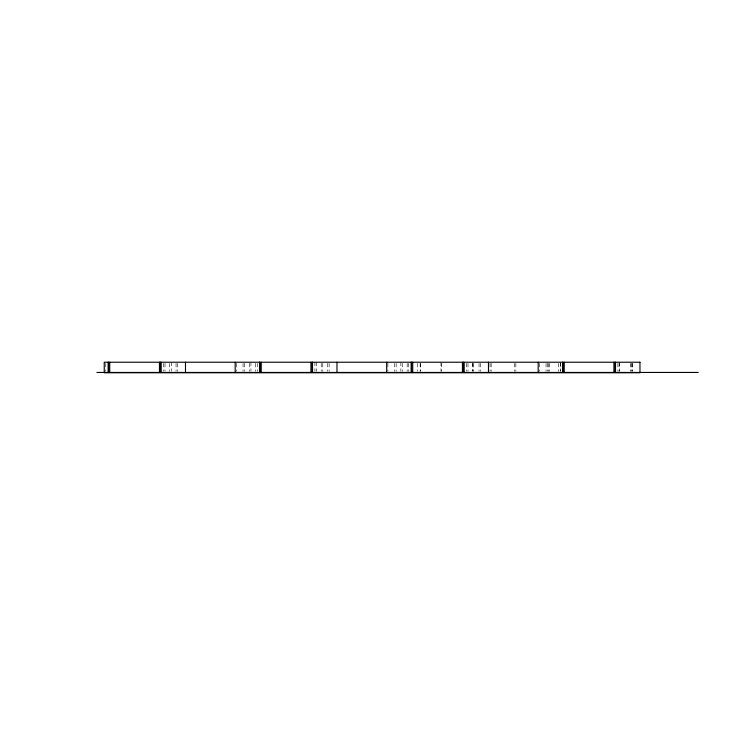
<?xml version="1.0" encoding="UTF-8"?>
<svg xmlns="http://www.w3.org/2000/svg" width="735" height="735" viewBox="0 0 735 735"><rect width="100%" height="100%" fill="white"/><g stroke="black" fill="none" stroke-linecap="round" stroke-linejoin="round"><path stroke-width="0.55" stroke-dasharray="3.67 2.76" d="M632.422 363.356L632.422 371.313M632.1 363.356L632.1 371.313M631.218 363.356L631.218 371.313M630.52 363.356L630.52 371.313M619.476 362.226L619.476 371.313M619.136 363.356L619.136 371.313M617.896 363.356L617.933 371.313M560.382 362.226L560.382 371.313M560.254 363.356L560.254 371.313M558.673 363.356L558.673 371.313M549.661 363.356L549.661 371.313M548.586 363.356L548.586 371.313M547.621 363.356L547.621 371.313M546.05 363.356L546.05 371.313M539.361 363.356L539.361 371.313M515.851 363.356L515.851 371.313M514.73 363.356L514.73 371.313M491.145 363.356L491.145 371.313M490.024 363.356L490.024 371.313M480.607 363.356L480.607 371.313M479.027 363.356L479.027 371.313M473.524 363.356L473.524 371.313M472.816 363.356L472.816 371.313L472.715 363.356M467.984 363.356L467.984 371.313M466.403 363.356L466.403 371.313M441.404 363.356L441.404 371.313M440.982 362.226L440.982 371.313M420.328 363.356L420.328 371.313M420.19 363.356L420.19 371.313M417.361 363.356L417.223 371.313M408.752 363.356L408.752 371.313M407.181 363.356L407.181 371.313M402.44 363.356L402.44 371.313M400.869 362.226L400.869 371.313M396.128 363.356L396.128 371.313M394.557 363.356L394.557 371.313M387.869 363.356L387.869 371.313M329.115 363.356L329.115 371.313M327.534 363.356L327.534 371.313M322.794 363.356L322.794 371.313M321.223 363.356L321.223 371.313M316.482 362.226L316.482 371.313M314.911 362.226L314.911 371.313M257.259 363.356L257.259 371.313M255.679 363.356L255.679 371.313M250.947 362.226L250.947 371.313M249.367 363.356L249.367 371.313M244.636 363.356L244.636 371.313M243.055 363.356L243.055 371.313M236.376 363.356L236.376 371.313M177.613 363.356L177.613 371.313M176.042 363.356L176.042 371.313M171.301 362.226L171.301 371.313M169.73 363.356L169.73 371.313M164.989 363.356L164.989 371.313M163.418 363.356L163.418 371.313M105.766 363.356L105.766 371.313"/><path stroke-width="1.1" d="M96.928 372.443L698.25 372.443M615.507 362.226L615.507 372.443M615.112 362.226L615.112 372.443M613.927 362.226L613.927 372.443M564.223 362.226L564.223 372.443M563.038 362.226L563.038 372.443M562.642 362.226L562.642 372.443M538.176 362.226L538.176 372.443M488.472 362.226L488.472 372.443M464.015 362.226L464.015 372.443M463.62 362.226L463.62 372.443M462.434 362.226L462.434 372.443M412.721 362.226L412.721 372.443M411.545 362.226L411.545 372.443M411.15 362.226L411.15 372.443M386.683 362.226L386.683 372.443M336.979 362.226L336.979 372.443M312.513 362.226L312.513 372.443M312.127 362.226L312.127 372.443M310.942 362.226L310.942 372.443M261.228 362.226L261.228 372.443M260.043 362.226L260.043 372.443M259.648 362.226L259.648 372.443M235.191 362.226L235.191 372.443M185.486 362.226L185.486 372.443M161.02 362.226L161.02 372.443M160.625 362.226L160.625 372.443M159.449 362.226L159.449 372.443M109.735 362.226L109.735 372.443M108.55 362.226L108.55 372.443M108.155 362.226L108.155 372.443M639.964 362.226L104.241 362.226L104.241 372.774L639.964 372.774L639.964 362.226"/></g></svg>
